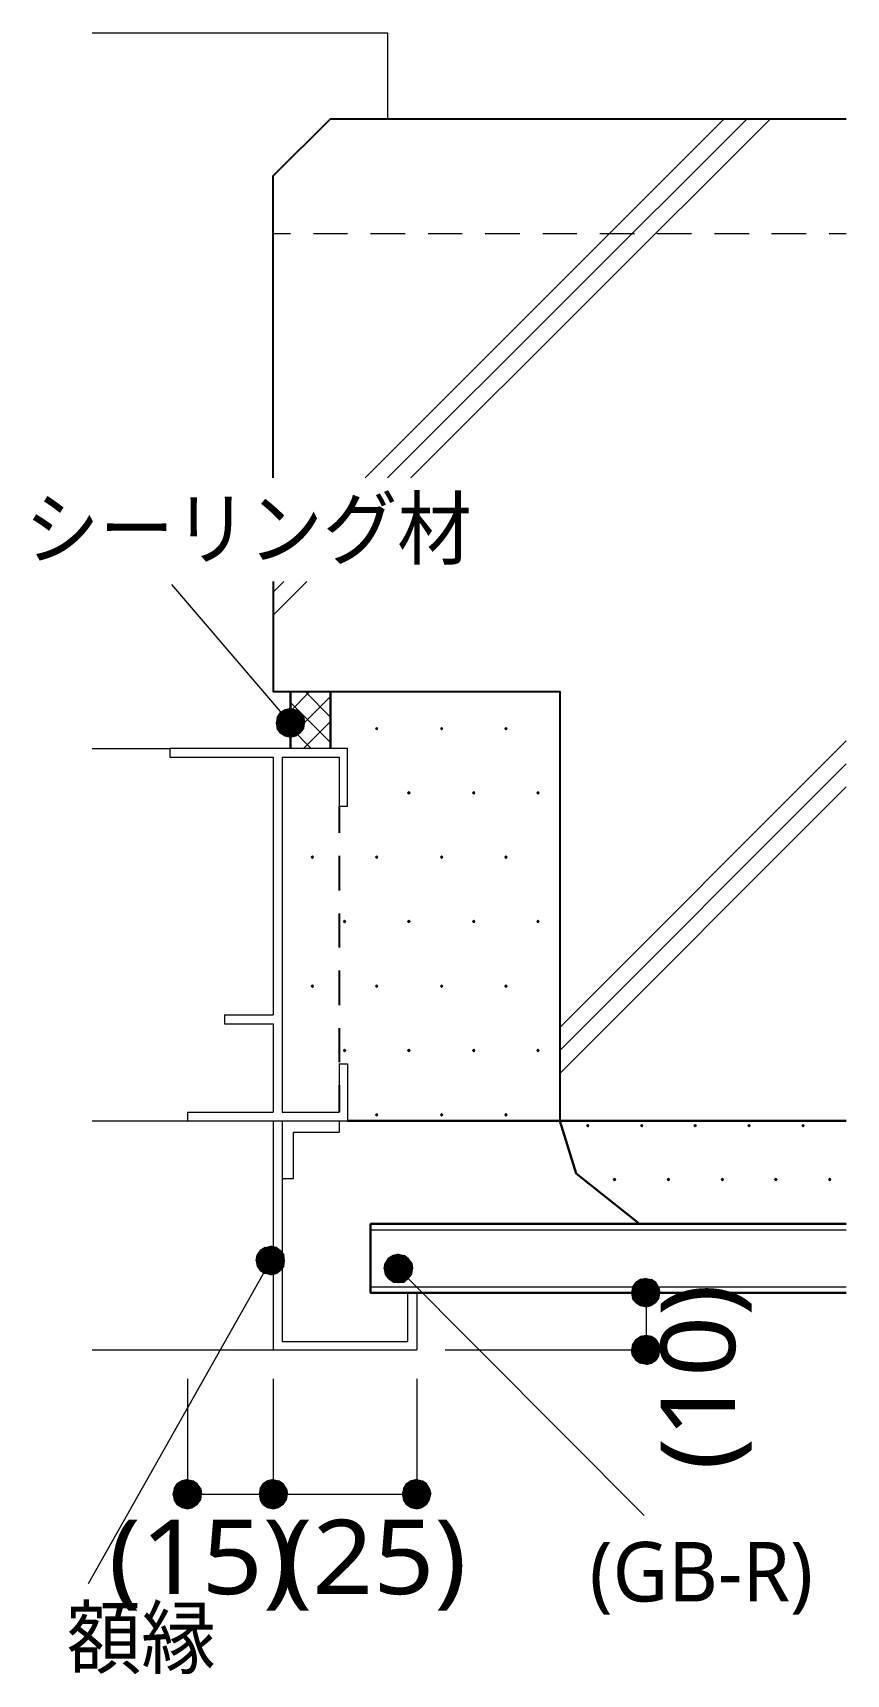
# Model space of a CAD drawing. Header units: millimetres. Extents: x 0 to 420, y 0 to 297.
# Drawn here: x 214.3 to 242.7, y 72.7 to 130 of the extents above; entities that cross this region are included whole.
import ezdxf
from ezdxf.enums import TextEntityAlignment as Align

# ---------------------------------------------------------------- set-up
doc = ezdxf.new("R2010")
doc.units = ezdxf.units.MM
doc.styles.add('kst32b', font='NotoSansJP-Variable.ttf')

msp = doc.modelspace()

# ---------------------------------------------------------------- hatches: boundary and pattern name
h = msp.add_hatch(color=7)
h.paths.add_polyline_path([(223.097, 106.384), (222.927, 106.278), (223.287, 105.918), (223.097, 106.384)])
h.paths.add_polyline_path([(222.927, 106.278), (223.287, 105.918), (222.821, 106.109), (222.927, 106.278)])
h.paths.add_polyline_path([(223.287, 105.918), (222.821, 106.109), (222.779, 105.918), (223.287, 105.918)])
h = msp.add_hatch(color=7)
h.paths.add_polyline_path([(223.626, 106.278), (223.478, 106.384), (223.287, 105.918), (223.626, 106.278)])
h.paths.add_polyline_path([(223.478, 106.384), (223.287, 105.918), (223.287, 106.426), (223.478, 106.384)])
h.paths.add_polyline_path([(223.287, 105.918), (223.287, 106.426), (223.097, 106.384), (223.287, 105.918)])
h = msp.add_hatch(color=7)
h.paths.add_polyline_path([(223.753, 105.727), (223.774, 105.918), (223.287, 105.918), (223.753, 105.727)])
h.paths.add_polyline_path([(223.774, 105.918), (223.287, 105.918), (223.753, 106.109), (223.774, 105.918)])
h.paths.add_polyline_path([(223.287, 105.918), (223.753, 106.109), (223.626, 106.278), (223.287, 105.918)])
h = msp.add_hatch(color=7)
h.paths.add_polyline_path([(222.779, 105.918), (222.821, 105.727), (223.287, 105.918), (222.779, 105.918)])
h.paths.add_polyline_path([(222.821, 105.727), (223.287, 105.918), (222.927, 105.579), (222.821, 105.727)])
h.paths.add_polyline_path([(223.287, 105.918), (222.927, 105.579), (223.097, 105.473), (223.287, 105.918)])
for points in [[(223.097, 105.473), (223.287, 105.431), (223.287, 105.918), (223.097, 105.473)], [(226.293, 105.77), (226.272, 105.749), (226.251, 105.727), (226.272, 105.706), (226.293, 105.685), (226.314, 105.706), (226.335, 105.727), (226.314, 105.749), (226.293, 105.77)], [(228.558, 105.77), (228.537, 105.749), (228.515, 105.727), (228.537, 105.706), (228.558, 105.685), (228.579, 105.706), (228.6, 105.727), (228.579, 105.749), (228.558, 105.77)], [(230.801, 105.77), (230.78, 105.749), (230.759, 105.727), (230.78, 105.706), (230.801, 105.685), (230.822, 105.706), (230.844, 105.727), (230.822, 105.749), (230.801, 105.77)], [(227.415, 103.526), (227.394, 103.505), (227.372, 103.484), (227.394, 103.463), (227.415, 103.441), (227.436, 103.463), (227.457, 103.484), (227.436, 103.505), (227.415, 103.526)], [(229.679, 103.526), (229.658, 103.505), (229.637, 103.484), (229.658, 103.463), (229.679, 103.441), (229.701, 103.463), (229.722, 103.484), (229.701, 103.505), (229.679, 103.526)], [(231.923, 103.526), (231.902, 103.505), (231.881, 103.484), (231.902, 103.463), (231.923, 103.441), (231.944, 103.463), (231.966, 103.484), (231.944, 103.505), (231.923, 103.526)], [(224.049, 101.282), (224.028, 101.261), (224.007, 101.24), (224.028, 101.219), (224.049, 101.198), (224.07, 101.219), (224.092, 101.24), (224.07, 101.261), (224.049, 101.282)], [(226.293, 101.282), (226.272, 101.261), (226.251, 101.24), (226.272, 101.219), (226.293, 101.198), (226.314, 101.219), (226.335, 101.24), (226.314, 101.261), (226.293, 101.282)], [(228.558, 101.282), (228.537, 101.261), (228.515, 101.24), (228.537, 101.219), (228.558, 101.198), (228.579, 101.219), (228.6, 101.24), (228.579, 101.261), (228.558, 101.282)], [(230.801, 101.282), (230.78, 101.261), (230.759, 101.24), (230.78, 101.219), (230.801, 101.198), (230.822, 101.219), (230.844, 101.24), (230.822, 101.261), (230.801, 101.282)], [(225.171, 99.039), (225.15, 99.018), (225.129, 98.996), (225.15, 98.975), (225.171, 98.954), (225.192, 98.975), (225.213, 98.996), (225.192, 99.018), (225.171, 99.039)], [(227.415, 99.039), (227.394, 99.018), (227.372, 98.996), (227.394, 98.975), (227.415, 98.954), (227.436, 98.975), (227.457, 98.996), (227.436, 99.018), (227.415, 99.039)], [(229.679, 99.039), (229.658, 99.018), (229.637, 98.996), (229.658, 98.975), (229.679, 98.954), (229.701, 98.975), (229.722, 98.996), (229.701, 99.018), (229.679, 99.039)], [(231.923, 99.039), (231.902, 99.018), (231.881, 98.996), (231.902, 98.975), (231.923, 98.954), (231.944, 98.975), (231.966, 98.996), (231.944, 99.018), (231.923, 99.039)], [(224.049, 96.774), (224.028, 96.753), (224.007, 96.732), (224.028, 96.711), (224.049, 96.689), (224.07, 96.711), (224.092, 96.732), (224.07, 96.753), (224.049, 96.774)], [(226.293, 96.774), (226.272, 96.753), (226.251, 96.732), (226.272, 96.711), (226.293, 96.689), (226.314, 96.711), (226.335, 96.732), (226.314, 96.753), (226.293, 96.774)], [(228.558, 96.774), (228.537, 96.753), (228.515, 96.732), (228.537, 96.711), (228.558, 96.689), (228.579, 96.711), (228.6, 96.732), (228.579, 96.753), (228.558, 96.774)], [(230.801, 96.774), (230.78, 96.753), (230.759, 96.732), (230.78, 96.711), (230.801, 96.689), (230.822, 96.711), (230.844, 96.732), (230.822, 96.753), (230.801, 96.774)], [(225.171, 94.53), (225.15, 94.509), (225.129, 94.488), (225.15, 94.467), (225.171, 94.446), (225.192, 94.467), (225.213, 94.488), (225.192, 94.509), (225.171, 94.53)], [(227.415, 94.53), (227.394, 94.509), (227.372, 94.488), (227.394, 94.467), (227.415, 94.446), (227.436, 94.467), (227.457, 94.488), (227.436, 94.509), (227.415, 94.53)], [(229.679, 94.53), (229.658, 94.509), (229.637, 94.488), (229.658, 94.467), (229.679, 94.446), (229.701, 94.467), (229.722, 94.488), (229.701, 94.509), (229.679, 94.53)], [(231.923, 94.53), (231.902, 94.509), (231.881, 94.488), (231.902, 94.467), (231.923, 94.446), (231.944, 94.467), (231.966, 94.488), (231.944, 94.509), (231.923, 94.53)], [(226.293, 92.287), (226.272, 92.266), (226.251, 92.244), (226.272, 92.223), (226.293, 92.202), (226.314, 92.223), (226.335, 92.244), (226.314, 92.266), (226.293, 92.287)], [(228.558, 92.287), (228.537, 92.266), (228.515, 92.244), (228.537, 92.223), (228.558, 92.202), (228.579, 92.223), (228.6, 92.244), (228.579, 92.266), (228.558, 92.287)], [(230.801, 92.287), (230.78, 92.266), (230.759, 92.244), (230.78, 92.223), (230.801, 92.202), (230.822, 92.223), (230.844, 92.244), (230.822, 92.266), (230.801, 92.287)], [(233.659, 91.906), (233.638, 91.884), (233.617, 91.863), (233.638, 91.842), (233.659, 91.821), (233.68, 91.842), (233.701, 91.863), (233.68, 91.884), (233.659, 91.906)], [(235.543, 91.906), (235.521, 91.884), (235.5, 91.863), (235.521, 91.842), (235.543, 91.821), (235.564, 91.842), (235.585, 91.863), (235.564, 91.884), (235.543, 91.906)], [(237.405, 91.906), (237.384, 91.884), (237.363, 91.863), (237.384, 91.842), (237.405, 91.821), (237.427, 91.842), (237.448, 91.863), (237.427, 91.884), (237.405, 91.906)], [(239.289, 91.906), (239.268, 91.884), (239.247, 91.863), (239.268, 91.842), (239.289, 91.821), (239.31, 91.842), (239.331, 91.863), (239.31, 91.884), (239.289, 91.906)], [(241.173, 91.906), (241.152, 91.884), (241.131, 91.863), (241.152, 91.842), (241.173, 91.821), (241.194, 91.842), (241.215, 91.863), (241.194, 91.884), (241.173, 91.906)], [(234.59, 90.022), (234.569, 90.001), (234.548, 89.979), (234.569, 89.958), (234.59, 89.937), (234.611, 89.958), (234.633, 89.979), (234.611, 90.001), (234.59, 90.022)], [(236.474, 90.022), (236.453, 90.001), (236.432, 89.979), (236.453, 89.958), (236.474, 89.937), (236.495, 89.958), (236.516, 89.979), (236.495, 90.001), (236.474, 90.022)], [(238.358, 90.022), (238.337, 90.001), (238.316, 89.979), (238.337, 89.958), (238.358, 89.937), (238.379, 89.958), (238.4, 89.979), (238.379, 90.001), (238.358, 90.022)], [(240.221, 90.022), (240.199, 90.001), (240.178, 89.979), (240.199, 89.958), (240.221, 89.937), (240.242, 89.958), (240.263, 89.979), (240.242, 90.001), (240.221, 90.022)], [(242.104, 90.022), (242.083, 90.001), (242.062, 89.979), (242.083, 89.958), (242.104, 89.937), (242.125, 89.958), (242.147, 89.979), (242.125, 90.001), (242.104, 90.022)], [(222.123, 86.953), (222.229, 86.804), (222.589, 87.143), (222.123, 86.953)], [(226.864, 87.334), (226.695, 87.228), (227.055, 86.868), (226.864, 87.334)], [(235.5, 85.577), (235.691, 85.534), (235.691, 86.021), (235.5, 85.577)], [(235.881, 84.497), (235.691, 84.54), (235.691, 84.032), (235.881, 84.497)], [(219.498, 78.528), (219.689, 78.486), (219.689, 78.994), (219.498, 78.528)], [(222.483, 78.528), (222.673, 78.486), (222.673, 78.994), (222.483, 78.528)], [(227.499, 78.528), (227.69, 78.486), (227.69, 78.994), (227.499, 78.528)]]:
    msp.add_hatch(color=7).paths.add_polyline_path(points)
h = msp.add_hatch(color=7)
h.paths.add_polyline_path([(223.287, 105.431), (223.478, 105.473), (223.287, 105.918), (223.287, 105.431)])
h.paths.add_polyline_path([(223.478, 105.473), (223.287, 105.918), (223.626, 105.579), (223.478, 105.473)])
h.paths.add_polyline_path([(223.287, 105.918), (223.626, 105.579), (223.753, 105.727), (223.287, 105.918)])
h = msp.add_hatch(color=7)
h.paths.add_polyline_path([(222.229, 87.503), (222.123, 87.355), (222.589, 87.143), (222.229, 87.503)])
h.paths.add_polyline_path([(222.123, 87.355), (222.589, 87.143), (222.081, 87.143), (222.123, 87.355)])
h.paths.add_polyline_path([(222.589, 87.143), (222.081, 87.143), (222.123, 86.953), (222.589, 87.143)])
h = msp.add_hatch(color=7)
h.paths.add_polyline_path([(222.779, 87.609), (222.589, 87.651), (222.589, 87.143), (222.779, 87.609)])
h.paths.add_polyline_path([(222.589, 87.651), (222.589, 87.143), (222.398, 87.609), (222.589, 87.651)])
h.paths.add_polyline_path([(222.589, 87.143), (222.398, 87.609), (222.229, 87.503), (222.589, 87.143)])
h = msp.add_hatch(color=7)
h.paths.add_polyline_path([(222.229, 86.804), (222.398, 86.699), (222.589, 87.143), (222.229, 86.804)])
h.paths.add_polyline_path([(222.398, 86.699), (222.589, 87.143), (222.589, 86.656), (222.398, 86.699)])
h.paths.add_polyline_path([(222.589, 87.143), (222.589, 86.656), (222.779, 86.699), (222.589, 87.143)])
h = msp.add_hatch(color=7)
h.paths.add_polyline_path([(223.076, 87.143), (223.054, 87.355), (222.589, 87.143), (223.076, 87.143)])
h.paths.add_polyline_path([(223.054, 87.355), (222.589, 87.143), (222.927, 87.503), (223.054, 87.355)])
h.paths.add_polyline_path([(222.589, 87.143), (222.927, 87.503), (222.779, 87.609), (222.589, 87.143)])
h = msp.add_hatch(color=7)
h.paths.add_polyline_path([(222.779, 86.699), (222.927, 86.804), (222.589, 87.143), (222.779, 86.699)])
h.paths.add_polyline_path([(222.927, 86.804), (222.589, 87.143), (223.054, 86.953), (222.927, 86.804)])
h.paths.add_polyline_path([(222.589, 87.143), (223.054, 86.953), (223.076, 87.143), (222.589, 87.143)])
h = msp.add_hatch(color=7)
h.paths.add_polyline_path([(226.695, 87.228), (226.589, 87.059), (227.055, 86.868), (226.695, 87.228)])
h.paths.add_polyline_path([(226.589, 87.059), (227.055, 86.868), (226.547, 86.868), (226.589, 87.059)])
h.paths.add_polyline_path([(227.055, 86.868), (226.547, 86.868), (226.589, 86.678), (227.055, 86.868)])
h = msp.add_hatch(color=7)
h.paths.add_polyline_path([(227.394, 87.228), (227.245, 87.334), (227.055, 86.868), (227.394, 87.228)])
h.paths.add_polyline_path([(227.245, 87.334), (227.055, 86.868), (227.055, 87.376), (227.245, 87.334)])
h.paths.add_polyline_path([(227.055, 86.868), (227.055, 87.376), (226.864, 87.334), (227.055, 86.868)])
h = msp.add_hatch(color=7)
h.paths.add_polyline_path([(227.521, 86.678), (227.542, 86.868), (227.055, 86.868), (227.521, 86.678)])
h.paths.add_polyline_path([(227.542, 86.868), (227.055, 86.868), (227.521, 87.059), (227.542, 86.868)])
h.paths.add_polyline_path([(227.055, 86.868), (227.521, 87.059), (227.394, 87.228), (227.055, 86.868)])
h = msp.add_hatch(color=7)
h.paths.add_polyline_path([(226.589, 86.678), (226.695, 86.529), (227.055, 86.868), (226.589, 86.678)])
h.paths.add_polyline_path([(226.695, 86.529), (227.055, 86.868), (226.864, 86.402), (226.695, 86.529)])
h.paths.add_polyline_path([(227.055, 86.868), (226.864, 86.402), (227.055, 86.381), (227.055, 86.868)])
h = msp.add_hatch(color=7)
h.paths.add_polyline_path([(227.055, 86.381), (227.245, 86.402), (227.055, 86.868), (227.055, 86.381)])
h.paths.add_polyline_path([(227.245, 86.402), (227.055, 86.868), (227.394, 86.529), (227.245, 86.402)])
h.paths.add_polyline_path([(227.055, 86.868), (227.394, 86.529), (227.521, 86.678), (227.055, 86.868)])
h = msp.add_hatch(color=7)
h.paths.add_polyline_path([(235.5, 86.487), (235.331, 86.381), (235.691, 86.021), (235.5, 86.487)])
h.paths.add_polyline_path([(235.331, 86.381), (235.691, 86.021), (235.225, 86.212), (235.331, 86.381)])
h.paths.add_polyline_path([(235.691, 86.021), (235.225, 86.212), (235.183, 86.021), (235.691, 86.021)])
h = msp.add_hatch(color=7)
h.paths.add_polyline_path([(235.183, 86.021), (235.225, 85.831), (235.691, 86.021), (235.183, 86.021)])
h.paths.add_polyline_path([(235.225, 85.831), (235.691, 86.021), (235.331, 85.683), (235.225, 85.831)])
h.paths.add_polyline_path([(235.691, 86.021), (235.331, 85.683), (235.5, 85.577), (235.691, 86.021)])
h = msp.add_hatch(color=7)
h.paths.add_polyline_path([(236.029, 86.381), (235.881, 86.487), (235.691, 86.021), (236.029, 86.381)])
h.paths.add_polyline_path([(235.881, 86.487), (235.691, 86.021), (235.691, 86.529), (235.881, 86.487)])
h.paths.add_polyline_path([(235.691, 86.021), (235.691, 86.529), (235.5, 86.487), (235.691, 86.021)])
h = msp.add_hatch(color=7)
h.paths.add_polyline_path([(236.135, 85.831), (236.178, 86.021), (235.691, 86.021), (236.135, 85.831)])
h.paths.add_polyline_path([(236.178, 86.021), (235.691, 86.021), (236.135, 86.212), (236.178, 86.021)])
h.paths.add_polyline_path([(235.691, 86.021), (236.135, 86.212), (236.029, 86.381), (235.691, 86.021)])
h = msp.add_hatch(color=7)
h.paths.add_polyline_path([(235.691, 85.534), (235.881, 85.577), (235.691, 86.021), (235.691, 85.534)])
h.paths.add_polyline_path([(235.881, 85.577), (235.691, 86.021), (236.029, 85.683), (235.881, 85.577)])
h.paths.add_polyline_path([(235.691, 86.021), (236.029, 85.683), (236.135, 85.831), (235.691, 86.021)])
h = msp.add_hatch(color=7)
h.paths.add_polyline_path([(235.691, 84.54), (235.5, 84.497), (235.691, 84.032), (235.691, 84.54)])
h.paths.add_polyline_path([(235.5, 84.497), (235.691, 84.032), (235.331, 84.391), (235.5, 84.497)])
h.paths.add_polyline_path([(235.691, 84.032), (235.331, 84.391), (235.225, 84.222), (235.691, 84.032)])
h = msp.add_hatch(color=7)
h.paths.add_polyline_path([(236.178, 84.032), (236.135, 84.222), (235.691, 84.032), (236.178, 84.032)])
h.paths.add_polyline_path([(236.135, 84.222), (235.691, 84.032), (236.029, 84.391), (236.135, 84.222)])
h.paths.add_polyline_path([(235.691, 84.032), (236.029, 84.391), (235.881, 84.497), (235.691, 84.032)])
h = msp.add_hatch(color=7)
h.paths.add_polyline_path([(235.225, 84.222), (235.183, 84.032), (235.691, 84.032), (235.225, 84.222)])
h.paths.add_polyline_path([(235.183, 84.032), (235.691, 84.032), (235.225, 83.841), (235.183, 84.032)])
h.paths.add_polyline_path([(235.691, 84.032), (235.225, 83.841), (235.331, 83.672), (235.691, 84.032)])
h = msp.add_hatch(color=7)
h.paths.add_polyline_path([(235.331, 83.672), (235.5, 83.566), (235.691, 84.032), (235.331, 83.672)])
h.paths.add_polyline_path([(235.5, 83.566), (235.691, 84.032), (235.691, 83.524), (235.5, 83.566)])
h.paths.add_polyline_path([(235.691, 84.032), (235.691, 83.524), (235.881, 83.566), (235.691, 84.032)])
h = msp.add_hatch(color=7)
h.paths.add_polyline_path([(235.881, 83.566), (236.029, 83.672), (235.691, 84.032), (235.881, 83.566)])
h.paths.add_polyline_path([(236.029, 83.672), (235.691, 84.032), (236.135, 83.841), (236.029, 83.672)])
h.paths.add_polyline_path([(235.691, 84.032), (236.135, 83.841), (236.178, 84.032), (235.691, 84.032)])
h = msp.add_hatch(color=7)
h.paths.add_polyline_path([(219.498, 79.46), (219.329, 79.354), (219.689, 78.994), (219.498, 79.46)])
h.paths.add_polyline_path([(219.329, 79.354), (219.689, 78.994), (219.223, 79.184), (219.329, 79.354)])
h.paths.add_polyline_path([(219.689, 78.994), (219.223, 79.184), (219.181, 78.994), (219.689, 78.994)])
h = msp.add_hatch(color=7)
h.paths.add_polyline_path([(220.028, 79.354), (219.879, 79.46), (219.689, 78.994), (220.028, 79.354)])
h.paths.add_polyline_path([(219.879, 79.46), (219.689, 78.994), (219.689, 79.502), (219.879, 79.46)])
h.paths.add_polyline_path([(219.689, 78.994), (219.689, 79.502), (219.498, 79.46), (219.689, 78.994)])
h = msp.add_hatch(color=7)
h.paths.add_polyline_path([(220.154, 78.804), (220.176, 78.994), (219.689, 78.994), (220.154, 78.804)])
h.paths.add_polyline_path([(220.176, 78.994), (219.689, 78.994), (220.154, 79.184), (220.176, 78.994)])
h.paths.add_polyline_path([(219.689, 78.994), (220.154, 79.184), (220.028, 79.354), (219.689, 78.994)])
h = msp.add_hatch(color=7)
h.paths.add_polyline_path([(222.483, 79.46), (222.335, 79.354), (222.673, 78.994), (222.483, 79.46)])
h.paths.add_polyline_path([(222.335, 79.354), (222.673, 78.994), (222.229, 79.184), (222.335, 79.354)])
h.paths.add_polyline_path([(222.673, 78.994), (222.229, 79.184), (222.187, 78.994), (222.673, 78.994)])
h = msp.add_hatch(color=7)
h.paths.add_polyline_path([(223.033, 79.354), (222.864, 79.46), (222.673, 78.994), (223.033, 79.354)])
h.paths.add_polyline_path([(222.864, 79.46), (222.673, 78.994), (222.673, 79.502), (222.864, 79.46)])
h.paths.add_polyline_path([(222.673, 78.994), (222.673, 79.502), (222.483, 79.46), (222.673, 78.994)])
h = msp.add_hatch(color=7)
h.paths.add_polyline_path([(223.139, 78.804), (223.181, 78.994), (222.673, 78.994), (223.139, 78.804)])
h.paths.add_polyline_path([(223.181, 78.994), (222.673, 78.994), (223.139, 79.184), (223.181, 78.994)])
h.paths.add_polyline_path([(222.673, 78.994), (223.139, 79.184), (223.033, 79.354), (222.673, 78.994)])
h = msp.add_hatch(color=7)
h.paths.add_polyline_path([(227.499, 79.46), (227.33, 79.354), (227.69, 78.994), (227.499, 79.46)])
h.paths.add_polyline_path([(227.33, 79.354), (227.69, 78.994), (227.224, 79.184), (227.33, 79.354)])
h.paths.add_polyline_path([(227.69, 78.994), (227.224, 79.184), (227.182, 78.994), (227.69, 78.994)])
h = msp.add_hatch(color=7)
h.paths.add_polyline_path([(228.029, 79.354), (227.88, 79.46), (227.69, 78.994), (228.029, 79.354)])
h.paths.add_polyline_path([(227.88, 79.46), (227.69, 78.994), (227.69, 79.502), (227.88, 79.46)])
h.paths.add_polyline_path([(227.69, 78.994), (227.69, 79.502), (227.499, 79.46), (227.69, 78.994)])
h = msp.add_hatch(color=7)
h.paths.add_polyline_path([(228.134, 78.804), (228.177, 78.994), (227.69, 78.994), (228.134, 78.804)])
h.paths.add_polyline_path([(228.177, 78.994), (227.69, 78.994), (228.134, 79.184), (228.177, 78.994)])
h.paths.add_polyline_path([(227.69, 78.994), (228.134, 79.184), (228.029, 79.354), (227.69, 78.994)])
h = msp.add_hatch(color=7)
h.paths.add_polyline_path([(219.181, 78.994), (219.223, 78.804), (219.689, 78.994), (219.181, 78.994)])
h.paths.add_polyline_path([(219.223, 78.804), (219.689, 78.994), (219.329, 78.634), (219.223, 78.804)])
h.paths.add_polyline_path([(219.689, 78.994), (219.329, 78.634), (219.498, 78.528), (219.689, 78.994)])
h = msp.add_hatch(color=7)
h.paths.add_polyline_path([(219.689, 78.486), (219.879, 78.528), (219.689, 78.994), (219.689, 78.486)])
h.paths.add_polyline_path([(219.879, 78.528), (219.689, 78.994), (220.028, 78.634), (219.879, 78.528)])
h.paths.add_polyline_path([(219.689, 78.994), (220.028, 78.634), (220.154, 78.804), (219.689, 78.994)])
h = msp.add_hatch(color=7)
h.paths.add_polyline_path([(222.187, 78.994), (222.229, 78.804), (222.673, 78.994), (222.187, 78.994)])
h.paths.add_polyline_path([(222.229, 78.804), (222.673, 78.994), (222.335, 78.634), (222.229, 78.804)])
h.paths.add_polyline_path([(222.673, 78.994), (222.335, 78.634), (222.483, 78.528), (222.673, 78.994)])
h = msp.add_hatch(color=7)
h.paths.add_polyline_path([(222.673, 78.486), (222.864, 78.528), (222.673, 78.994), (222.673, 78.486)])
h.paths.add_polyline_path([(222.864, 78.528), (222.673, 78.994), (223.033, 78.634), (222.864, 78.528)])
h.paths.add_polyline_path([(222.673, 78.994), (223.033, 78.634), (223.139, 78.804), (222.673, 78.994)])
h = msp.add_hatch(color=7)
h.paths.add_polyline_path([(227.182, 78.994), (227.224, 78.804), (227.69, 78.994), (227.182, 78.994)])
h.paths.add_polyline_path([(227.224, 78.804), (227.69, 78.994), (227.33, 78.634), (227.224, 78.804)])
h.paths.add_polyline_path([(227.69, 78.994), (227.33, 78.634), (227.499, 78.528), (227.69, 78.994)])
h = msp.add_hatch(color=7)
h.paths.add_polyline_path([(227.69, 78.486), (227.88, 78.528), (227.69, 78.994), (227.69, 78.486)])
h.paths.add_polyline_path([(227.88, 78.528), (227.69, 78.994), (228.029, 78.634), (227.88, 78.528)])
h.paths.add_polyline_path([(227.69, 78.994), (228.029, 78.634), (228.134, 78.804), (227.69, 78.994)])

# ---------------------------------------------------------------- linework, layer by layer
at = {"lineweight": 13}
for points in [[(216.366, 130.027), (226.674, 130.027), (226.674, 127.021)], [(225.891, 114.49), (238.421, 127.021)], [(226.674, 114.49), (239.226, 127.021)], [(227.478, 114.49), (240.03, 127.021)], [(222.673, 123.021), (223.287, 123.021)], [(224.092, 123.021), (225.277, 123.021)], [(226.081, 123.021), (227.288, 123.021)], [(228.092, 123.021), (229.277, 123.021)], [(230.082, 123.021), (231.288, 123.021)], [(232.093, 123.021), (233.278, 123.021)], [(234.082, 123.021), (235.289, 123.021)], [(236.072, 123.021), (237.278, 123.021)], [(238.083, 123.021), (239.289, 123.021)], [(240.072, 123.021), (241.279, 123.021)], [(242.083, 123.021), (242.676, 123.021)], [(223.287, 105.918), (219.138, 110.765)], [(222.673, 110.49), (223.054, 110.871)], [(222.673, 109.686), (223.859, 110.871)], [(223.287, 106.341), (223.964, 107.019)], [(223.287, 105.452), (224.684, 106.849)], [(224.684, 105.241), (223.287, 106.638)], [(224.684, 106.13), (223.795, 107.019)], [(224.684, 107.019), (224.663, 107.019)], [(224.007, 105.029), (223.287, 105.77)], [(223.732, 105.029), (224.684, 105.981)], [(216.366, 105.029), (219.075, 105.029)], [(225.277, 105.029), (219.075, 105.029), (219.075, 104.733), (222.673, 104.733)], [(222.991, 104.733), (224.98, 104.733), (224.98, 103.018), (225.277, 103.018), (225.277, 105.029)], [(224.621, 105.029), (224.684, 105.093)], [(232.685, 95.292), (242.676, 105.304)], [(222.673, 104.733), (222.673, 95.737)], [(222.991, 104.733), (222.991, 92.329)], [(232.685, 94.488), (242.676, 104.5)], [(232.685, 93.684), (242.676, 103.696)], [(220.98, 95.737), (222.673, 95.737)], [(220.98, 95.737), (220.98, 95.419)], [(220.98, 95.419), (222.673, 95.419), (222.673, 92.329)], [(224.98, 94.022), (224.98, 92.329)], [(224.98, 94.022), (225.277, 94.022)], [(225.277, 94.022), (225.277, 92.033)], [(219.689, 92.329), (222.673, 92.329)], [(219.689, 92.329), (219.689, 92.033)], [(222.991, 92.329), (224.98, 92.329)], [(216.366, 92.033), (219.689, 92.033)], [(219.689, 92.033), (225.277, 92.033)], [(222.673, 92.033), (222.673, 84.032)], [(222.991, 92.033), (222.991, 84.328), (227.372, 84.328)], [(224.98, 92.033), (224.98, 91.63)], [(223.393, 90.022), (223.393, 91.63), (224.98, 91.63)], [(222.991, 90.022), (223.393, 90.022)], [(226.081, 88.223), (242.676, 88.223)], [(222.589, 87.143), (216.218, 75.861)], [(227.055, 86.868), (235.627, 78.253)], [(226.081, 86.233), (242.676, 86.233)], [(227.372, 86.021), (227.372, 84.328)], [(227.69, 86.021), (227.69, 84.032)], [(235.691, 86.021), (235.691, 84.032)], [(216.366, 84.032), (222.673, 84.032)], [(222.673, 84.032), (227.69, 84.032)], [(228.685, 84.032), (235.712, 84.032)], [(219.689, 83.016), (219.689, 78.994)], [(222.673, 83.016), (222.673, 78.994)], [(227.69, 83.016), (227.69, 78.994)], [(219.689, 78.994), (222.673, 78.994), (227.69, 78.994)]]:
    msp.add_lwpolyline(points, dxfattribs=at)
at = {"lineweight": 25}
for points in [[(222.673, 114.49), (222.673, 125.031), (224.684, 127.021), (242.676, 127.021)], [(222.673, 110.871), (222.673, 107.019), (232.685, 107.019), (232.685, 92.033)], [(224.98, 103.018), (224.98, 102.087)], [(224.98, 101.282), (224.98, 100.076)], [(224.98, 99.272), (224.98, 98.086)], [(224.98, 97.282), (224.98, 96.075)], [(224.98, 95.271), (224.98, 94.086)], [(224.98, 93.281), (224.98, 92.329)]]:
    msp.add_lwpolyline(points, dxfattribs=at)
at = {"lineweight": 30}
for points in [[(223.287, 107.019), (223.287, 105.029)], [(224.684, 107.019), (224.684, 105.029)], [(232.685, 92.033), (225.277, 92.033)], [(232.685, 92.033), (233.257, 90.191), (235.458, 88.434)], [(232.685, 92.033), (242.676, 92.033)], [(242.676, 86.021), (226.081, 86.021), (226.081, 88.434), (242.676, 88.434)]]:
    msp.add_lwpolyline(points, dxfattribs=at)
at = {"lineweight": 0}
for points in [[(223.287, 105.918), (222.821, 106.109), (222.779, 105.918)], [(222.927, 106.278), (223.287, 105.918), (222.821, 106.109)], [(223.097, 106.384), (222.927, 106.278), (223.287, 105.918)], [(223.287, 105.918), (223.287, 106.426), (223.097, 106.384)], [(223.478, 106.384), (223.287, 105.918), (223.287, 106.426)], [(223.626, 106.278), (223.478, 106.384), (223.287, 105.918)], [(223.287, 105.918), (223.753, 106.109), (223.626, 106.278)], [(223.774, 105.918), (223.287, 105.918), (223.753, 106.109)], [(222.779, 105.918), (222.821, 105.727), (223.287, 105.918)], [(222.821, 105.727), (223.287, 105.918), (222.927, 105.579)], [(223.287, 105.918), (222.927, 105.579), (223.097, 105.473)], [(223.097, 105.473), (223.287, 105.431), (223.287, 105.918)], [(223.287, 105.431), (223.478, 105.473), (223.287, 105.918)], [(223.478, 105.473), (223.287, 105.918), (223.626, 105.579)], [(223.287, 105.918), (223.626, 105.579), (223.753, 105.727)], [(223.753, 105.727), (223.774, 105.918), (223.287, 105.918)], [(226.293, 105.77), (226.272, 105.749), (226.251, 105.727), (226.272, 105.706), (226.293, 105.685), (226.314, 105.706), (226.335, 105.727), (226.314, 105.749)], [(228.558, 105.77), (228.537, 105.749), (228.515, 105.727), (228.537, 105.706), (228.558, 105.685), (228.579, 105.706), (228.6, 105.727), (228.579, 105.749)], [(230.801, 105.77), (230.78, 105.749), (230.759, 105.727), (230.78, 105.706), (230.801, 105.685), (230.822, 105.706), (230.844, 105.727), (230.822, 105.749)], [(227.415, 103.526), (227.394, 103.505), (227.372, 103.484), (227.394, 103.463), (227.415, 103.441), (227.436, 103.463), (227.457, 103.484), (227.436, 103.505)], [(229.679, 103.526), (229.658, 103.505), (229.637, 103.484), (229.658, 103.463), (229.679, 103.441), (229.701, 103.463), (229.722, 103.484), (229.701, 103.505)], [(231.923, 103.526), (231.902, 103.505), (231.881, 103.484), (231.902, 103.463), (231.923, 103.441), (231.944, 103.463), (231.966, 103.484), (231.944, 103.505)], [(224.049, 101.282), (224.028, 101.261), (224.007, 101.24), (224.028, 101.219), (224.049, 101.198), (224.07, 101.219), (224.092, 101.24), (224.07, 101.261)], [(226.293, 101.282), (226.272, 101.261), (226.251, 101.24), (226.272, 101.219), (226.293, 101.198), (226.314, 101.219), (226.335, 101.24), (226.314, 101.261)], [(228.558, 101.282), (228.537, 101.261), (228.515, 101.24), (228.537, 101.219), (228.558, 101.198), (228.579, 101.219), (228.6, 101.24), (228.579, 101.261)], [(230.801, 101.282), (230.78, 101.261), (230.759, 101.24), (230.78, 101.219), (230.801, 101.198), (230.822, 101.219), (230.844, 101.24), (230.822, 101.261)], [(225.171, 99.039), (225.15, 99.018), (225.129, 98.996), (225.15, 98.975), (225.171, 98.954), (225.192, 98.975), (225.213, 98.996), (225.192, 99.018)], [(227.415, 99.039), (227.394, 99.018), (227.372, 98.996), (227.394, 98.975), (227.415, 98.954), (227.436, 98.975), (227.457, 98.996), (227.436, 99.018)], [(229.679, 99.039), (229.658, 99.018), (229.637, 98.996), (229.658, 98.975), (229.679, 98.954), (229.701, 98.975), (229.722, 98.996), (229.701, 99.018)], [(231.923, 99.039), (231.902, 99.018), (231.881, 98.996), (231.902, 98.975), (231.923, 98.954), (231.944, 98.975), (231.966, 98.996), (231.944, 99.018)], [(224.049, 96.774), (224.028, 96.753), (224.007, 96.732), (224.028, 96.711), (224.049, 96.689), (224.07, 96.711), (224.092, 96.732), (224.07, 96.753)], [(226.293, 96.774), (226.272, 96.753), (226.251, 96.732), (226.272, 96.711), (226.293, 96.689), (226.314, 96.711), (226.335, 96.732), (226.314, 96.753)], [(228.558, 96.774), (228.537, 96.753), (228.515, 96.732), (228.537, 96.711), (228.558, 96.689), (228.579, 96.711), (228.6, 96.732), (228.579, 96.753)], [(230.801, 96.774), (230.78, 96.753), (230.759, 96.732), (230.78, 96.711), (230.801, 96.689), (230.822, 96.711), (230.844, 96.732), (230.822, 96.753)], [(225.171, 94.53), (225.15, 94.509), (225.129, 94.488), (225.15, 94.467), (225.171, 94.446), (225.192, 94.467), (225.213, 94.488), (225.192, 94.509)], [(227.415, 94.53), (227.394, 94.509), (227.372, 94.488), (227.394, 94.467), (227.415, 94.446), (227.436, 94.467), (227.457, 94.488), (227.436, 94.509)], [(229.679, 94.53), (229.658, 94.509), (229.637, 94.488), (229.658, 94.467), (229.679, 94.446), (229.701, 94.467), (229.722, 94.488), (229.701, 94.509)], [(231.923, 94.53), (231.902, 94.509), (231.881, 94.488), (231.902, 94.467), (231.923, 94.446), (231.944, 94.467), (231.966, 94.488), (231.944, 94.509)], [(226.293, 92.287), (226.272, 92.266), (226.251, 92.244), (226.272, 92.223), (226.293, 92.202), (226.314, 92.223), (226.335, 92.244), (226.314, 92.266)], [(228.558, 92.287), (228.537, 92.266), (228.515, 92.244), (228.537, 92.223), (228.558, 92.202), (228.579, 92.223), (228.6, 92.244), (228.579, 92.266)], [(230.801, 92.287), (230.78, 92.266), (230.759, 92.244), (230.78, 92.223), (230.801, 92.202), (230.822, 92.223), (230.844, 92.244), (230.822, 92.266)], [(233.659, 91.906), (233.638, 91.884), (233.617, 91.863), (233.638, 91.842), (233.659, 91.821), (233.68, 91.842), (233.701, 91.863), (233.68, 91.884)], [(235.543, 91.906), (235.521, 91.884), (235.5, 91.863), (235.521, 91.842), (235.543, 91.821), (235.564, 91.842), (235.585, 91.863), (235.564, 91.884)], [(237.405, 91.906), (237.384, 91.884), (237.363, 91.863), (237.384, 91.842), (237.405, 91.821), (237.427, 91.842), (237.448, 91.863), (237.427, 91.884)], [(239.289, 91.906), (239.268, 91.884), (239.247, 91.863), (239.268, 91.842), (239.289, 91.821), (239.31, 91.842), (239.331, 91.863), (239.31, 91.884)], [(241.173, 91.906), (241.152, 91.884), (241.131, 91.863), (241.152, 91.842), (241.173, 91.821), (241.194, 91.842), (241.215, 91.863), (241.194, 91.884)], [(234.59, 90.022), (234.569, 90.001), (234.548, 89.979), (234.569, 89.958), (234.59, 89.937), (234.611, 89.958), (234.633, 89.979), (234.611, 90.001)], [(236.474, 90.022), (236.453, 90.001), (236.432, 89.979), (236.453, 89.958), (236.474, 89.937), (236.495, 89.958), (236.516, 89.979), (236.495, 90.001)], [(238.358, 90.022), (238.337, 90.001), (238.316, 89.979), (238.337, 89.958), (238.358, 89.937), (238.379, 89.958), (238.4, 89.979), (238.379, 90.001)], [(240.221, 90.022), (240.199, 90.001), (240.178, 89.979), (240.199, 89.958), (240.221, 89.937), (240.242, 89.958), (240.263, 89.979), (240.242, 90.001)], [(242.104, 90.022), (242.083, 90.001), (242.062, 89.979), (242.083, 89.958), (242.104, 89.937), (242.125, 89.958), (242.147, 89.979), (242.125, 90.001)], [(222.123, 87.355), (222.589, 87.143), (222.081, 87.143)], [(222.589, 87.143), (222.081, 87.143), (222.123, 86.953)], [(222.229, 87.503), (222.123, 87.355), (222.589, 87.143)], [(222.123, 86.953), (222.229, 86.804), (222.589, 87.143)], [(222.589, 87.143), (222.398, 87.609), (222.229, 87.503)], [(222.229, 86.804), (222.398, 86.699), (222.589, 87.143)], [(222.589, 87.651), (222.589, 87.143), (222.398, 87.609)], [(222.398, 86.699), (222.589, 87.143), (222.589, 86.656)], [(222.779, 87.609), (222.589, 87.651), (222.589, 87.143)], [(222.589, 87.143), (222.927, 87.503), (222.779, 87.609)], [(223.054, 87.355), (222.589, 87.143), (222.927, 87.503)], [(223.076, 87.143), (223.054, 87.355), (222.589, 87.143)], [(222.589, 87.143), (222.589, 86.656), (222.779, 86.699)], [(222.779, 86.699), (222.927, 86.804), (222.589, 87.143)], [(222.927, 86.804), (222.589, 87.143), (223.054, 86.953)], [(222.589, 87.143), (223.054, 86.953), (223.076, 87.143)], [(226.695, 87.228), (226.589, 87.059), (227.055, 86.868)], [(226.864, 87.334), (226.695, 87.228), (227.055, 86.868)], [(227.055, 86.868), (227.055, 87.376), (226.864, 87.334)], [(227.245, 87.334), (227.055, 86.868), (227.055, 87.376)], [(227.394, 87.228), (227.245, 87.334), (227.055, 86.868)], [(227.055, 86.868), (227.521, 87.059), (227.394, 87.228)], [(226.589, 87.059), (227.055, 86.868), (226.547, 86.868)], [(227.055, 86.868), (226.547, 86.868), (226.589, 86.678)], [(226.589, 86.678), (226.695, 86.529), (227.055, 86.868)], [(226.695, 86.529), (227.055, 86.868), (226.864, 86.402)], [(227.055, 86.868), (226.864, 86.402), (227.055, 86.381)], [(227.542, 86.868), (227.055, 86.868), (227.521, 87.059)], [(227.055, 86.381), (227.245, 86.402), (227.055, 86.868)], [(227.245, 86.402), (227.055, 86.868), (227.394, 86.529)], [(227.055, 86.868), (227.394, 86.529), (227.521, 86.678)], [(227.521, 86.678), (227.542, 86.868), (227.055, 86.868)], [(235.691, 86.021), (235.225, 86.212), (235.183, 86.021)], [(235.183, 86.021), (235.225, 85.831), (235.691, 86.021)], [(235.331, 86.381), (235.691, 86.021), (235.225, 86.212)], [(235.225, 85.831), (235.691, 86.021), (235.331, 85.683)], [(235.5, 86.487), (235.331, 86.381), (235.691, 86.021)], [(235.691, 86.021), (235.331, 85.683), (235.5, 85.577)], [(235.691, 86.021), (235.691, 86.529), (235.5, 86.487)], [(235.5, 85.577), (235.691, 85.534), (235.691, 86.021)], [(235.881, 86.487), (235.691, 86.021), (235.691, 86.529)], [(236.029, 86.381), (235.881, 86.487), (235.691, 86.021)], [(235.691, 86.021), (236.135, 86.212), (236.029, 86.381)], [(236.178, 86.021), (235.691, 86.021), (236.135, 86.212)], [(235.691, 85.534), (235.881, 85.577), (235.691, 86.021)], [(235.881, 85.577), (235.691, 86.021), (236.029, 85.683)], [(235.691, 86.021), (236.029, 85.683), (236.135, 85.831)], [(236.135, 85.831), (236.178, 86.021), (235.691, 86.021)], [(235.691, 84.032), (235.331, 84.391), (235.225, 84.222)], [(235.5, 84.497), (235.691, 84.032), (235.331, 84.391)], [(235.691, 84.54), (235.5, 84.497), (235.691, 84.032)], [(235.881, 84.497), (235.691, 84.54), (235.691, 84.032)], [(235.691, 84.032), (236.029, 84.391), (235.881, 84.497)], [(236.135, 84.222), (235.691, 84.032), (236.029, 84.391)], [(235.225, 84.222), (235.183, 84.032), (235.691, 84.032)], [(235.183, 84.032), (235.691, 84.032), (235.225, 83.841)], [(235.691, 84.032), (235.225, 83.841), (235.331, 83.672)], [(235.331, 83.672), (235.5, 83.566), (235.691, 84.032)], [(235.5, 83.566), (235.691, 84.032), (235.691, 83.524)], [(236.178, 84.032), (236.135, 84.222), (235.691, 84.032)], [(235.691, 84.032), (235.691, 83.524), (235.881, 83.566)], [(235.881, 83.566), (236.029, 83.672), (235.691, 84.032)], [(236.029, 83.672), (235.691, 84.032), (236.135, 83.841)], [(235.691, 84.032), (236.135, 83.841), (236.178, 84.032)], [(219.689, 78.994), (219.223, 79.184), (219.181, 78.994)], [(219.329, 79.354), (219.689, 78.994), (219.223, 79.184)], [(219.498, 79.46), (219.329, 79.354), (219.689, 78.994)], [(219.689, 78.994), (219.689, 79.502), (219.498, 79.46)], [(219.879, 79.46), (219.689, 78.994), (219.689, 79.502)], [(220.028, 79.354), (219.879, 79.46), (219.689, 78.994)], [(219.689, 78.994), (220.154, 79.184), (220.028, 79.354)], [(220.176, 78.994), (219.689, 78.994), (220.154, 79.184)], [(222.673, 78.994), (222.229, 79.184), (222.187, 78.994)], [(222.335, 79.354), (222.673, 78.994), (222.229, 79.184)], [(222.483, 79.46), (222.335, 79.354), (222.673, 78.994)], [(222.673, 78.994), (222.673, 79.502), (222.483, 79.46)], [(222.864, 79.46), (222.673, 78.994), (222.673, 79.502)], [(223.033, 79.354), (222.864, 79.46), (222.673, 78.994)], [(222.673, 78.994), (223.139, 79.184), (223.033, 79.354)], [(223.181, 78.994), (222.673, 78.994), (223.139, 79.184)], [(227.69, 78.994), (227.224, 79.184), (227.182, 78.994)], [(227.33, 79.354), (227.69, 78.994), (227.224, 79.184)], [(227.499, 79.46), (227.33, 79.354), (227.69, 78.994)], [(227.69, 78.994), (227.69, 79.502), (227.499, 79.46)], [(227.88, 79.46), (227.69, 78.994), (227.69, 79.502)], [(228.029, 79.354), (227.88, 79.46), (227.69, 78.994)], [(227.69, 78.994), (228.134, 79.184), (228.029, 79.354)], [(228.177, 78.994), (227.69, 78.994), (228.134, 79.184)], [(219.181, 78.994), (219.223, 78.804), (219.689, 78.994)], [(219.223, 78.804), (219.689, 78.994), (219.329, 78.634)], [(219.689, 78.994), (219.329, 78.634), (219.498, 78.528)], [(219.498, 78.528), (219.689, 78.486), (219.689, 78.994)], [(219.689, 78.486), (219.879, 78.528), (219.689, 78.994)], [(219.879, 78.528), (219.689, 78.994), (220.028, 78.634)], [(219.689, 78.994), (220.028, 78.634), (220.154, 78.804)], [(220.154, 78.804), (220.176, 78.994), (219.689, 78.994)], [(222.187, 78.994), (222.229, 78.804), (222.673, 78.994)], [(222.229, 78.804), (222.673, 78.994), (222.335, 78.634)], [(222.673, 78.994), (222.335, 78.634), (222.483, 78.528)], [(222.483, 78.528), (222.673, 78.486), (222.673, 78.994)], [(222.673, 78.486), (222.864, 78.528), (222.673, 78.994)], [(222.864, 78.528), (222.673, 78.994), (223.033, 78.634)], [(222.673, 78.994), (223.033, 78.634), (223.139, 78.804)], [(223.139, 78.804), (223.181, 78.994), (222.673, 78.994)], [(227.182, 78.994), (227.224, 78.804), (227.69, 78.994)], [(227.224, 78.804), (227.69, 78.994), (227.33, 78.634)], [(227.69, 78.994), (227.33, 78.634), (227.499, 78.528)], [(227.499, 78.528), (227.69, 78.486), (227.69, 78.994)], [(227.69, 78.486), (227.88, 78.528), (227.69, 78.994)], [(227.88, 78.528), (227.69, 78.994), (228.029, 78.634)], [(227.69, 78.994), (228.029, 78.634), (228.134, 78.804)], [(228.134, 78.804), (228.177, 78.994), (227.69, 78.994)]]:
    msp.add_lwpolyline(points, close=True, dxfattribs=at)

# ---------------------------------------------------------------- texts
at = {"style": 'kst32b'}
for s, height, p, p2 in [('シーリング材', 2.0791, (214.016, 111.675), (229.61, 111.675)), ('(10)', 2.5989, (238.802, 79.841), (238.802, 86.338)), ('(15)', 2.5989, (216.937, 75.502), (223.434, 75.502)), ('(25)', 2.5989, (222.927, 75.502), (229.425, 75.502)), ('(GB-R)', 2.0791, (233.722, 75.247), (241.519, 75.247)), ('額縁', 2.0791, (215.477, 72.94), (220.674, 72.94))]:
    msp.add_text(s, height=height, dxfattribs=at).set_placement(p, p2, align=Align.FIT)

doc.saveas('drawing.dxf')
